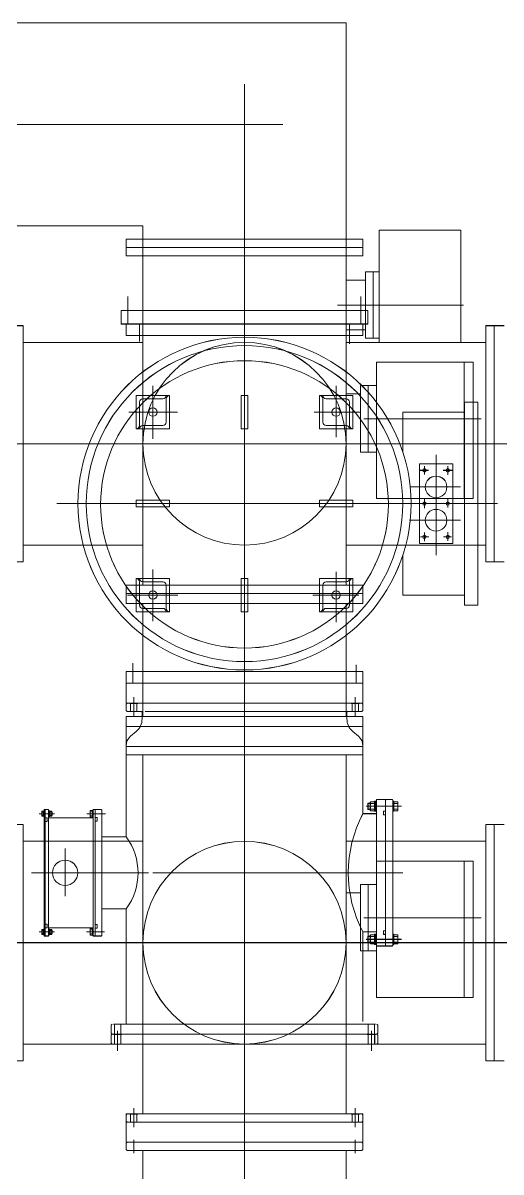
# Model space of a CAD drawing. Header units: millimetres. Extents: x 89978 to 501025, y -351975 to 835730.
# Drawn here: x 317987 to 319422, y -295621 to -292166 of the extents above; entities that cross this region are included whole.
import ezdxf

# ---------------------------------------------------------------- set-up
doc = ezdxf.new("R2010")
doc.units = ezdxf.units.MM
doc.header["$LTSCALE"] = 150
doc.linetypes.add('X-1F-PLAN$0$CENTER', pattern=[2, 1.25, -0.25, 0.25, -0.25])
doc.layers.add('------00 Switch Gear_GIS', color=3, linetype='Continuous')
doc.layers.add('X-1F-PLAN$0$Cen', color=1, linetype='X-1F-PLAN$0$CENTER', plot=False)

# ---------------------------------------------------------------- blocks, each defined once
blk = doc.blocks.new('X-1F-PLAN$0$GIS(2)')
at = {"layer": '------00 Switch Gear_GIS', "linetype": 'Continuous', "lineweight": 13}
for p, q in [((5173.3, 5958.6), (7183.3, 5958.6)), ((7183.3, 5094.6), (7183.3, 5958.6)), ((6878.3, 484.1), (6878.3, 5774.9)), ((5387.1, 5653.6), (6993.2, 5653.6)), ((5783.3, 5348.6), (6573.3, 5348.6)), ((6573.3, 5348.6), (6573.3, 5094.6)), ((7282.3, 5335.6), (7527.3, 5335.6)), ((7282.3, 4998.2), (7282.3, 5335.6)), ((7527.3, 4998.2), (7527.3, 5335.6)), ((6523.3, 5308.6), (6523.3, 5258.6)), ((6523.3, 5308.6), (7233.3, 5308.6)), ((7233.3, 5308.6), (7233.3, 5258.6)), ((6523.3, 5283.6), (7233.3, 5283.6)), ((6523.3, 5258.6), (7233.3, 5258.6)), ((6573.5, 4268.6), (6573.5, 5258.6)), ((7183.1, 4268.6), (7183.1, 5258.6)), ((7183.1, 5185.6), (7241.3, 5185.6)), ((7241.3, 5010.6), (7241.3, 5210.6)), ((7241.3, 5210.6), (7282.3, 5210.6)), ((7264.3, 5010.6), (7264.3, 5210.6)), ((6527.9, 5053.6), (6527.9, 5136.7)), ((7227.9, 5053.6), (7227.9, 5136.7)), ((6508.3, 5053.6), (6508.3, 5094.6)), ((6508.3, 5094.6), (7248.3, 5094.6)), ((7157.6, 5110.6), (7535.4, 5110.6)), ((7248.3, 5053.6), (7248.3, 5094.6)), ((6098.3, 5048.6), (6213.3, 5048.6)), ((6213.3, 4338.6), (6213.3, 5048.6)), ((6508.3, 5053.6), (7248.3, 5053.6)), ((6523.3, 5053.6), (6523.3, 5018.6)), ((6563.3, 5053.6), (6563.3, 5000.6)), ((7193.3, 5053.6), (7193.3, 4994)), ((7233.3, 5053.6), (7233.3, 5018.6)), ((7603.3, 4338.6), (7603.3, 5048.6)), ((7658.3, 5048.6), (7603.3, 5048.6)), ((7628.3, 4338.6), (7628.3, 5048.6)), ((6523.3, 5018.6), (7233.3, 5018.6)), ((7183.1, 5035.6), (7241.3, 5035.6)), ((7183.1, 5018.6), (7183.1, 4909.9)), ((7241.3, 5010.6), (7282.3, 5010.6)), ((6213.3, 4998.4), (6573.5, 4998.4)), ((7603.3, 4998.4), (7183.1, 4998.4)), ((7282.3, 4998.2), (7527.3, 4998.2)), ((7564.6, 4938.6), (7274.3, 4938.6)), ((7274.3, 4528.6), (7274.3, 4938.6)), ((7537.3, 4528.6), (7537.3, 4938.6)), ((7564.6, 4528.6), (7564.6, 4938.6)), ((6553.3, 4738.6), (6553.3, 4838.6)), ((6653.3, 4838.6), (6553.3, 4838.6)), ((6603.3, 4867.9), (6603.3, 4708)), ((6653.3, 4738.6), (6653.3, 4838.6)), ((6868.3, 4838.6), (6868.3, 4738.6)), ((6888.3, 4838.6), (6868.3, 4838.6)), ((6888.3, 4838.6), (6888.3, 4738.6)), ((7103.3, 4738.6), (7103.3, 4838.6)), ((7103.3, 4838.6), (7203.3, 4838.6)), ((7153.3, 4867.9), (7153.3, 4713.3)), ((7183.1, 4843.6), (7226.3, 4843.6)), ((7203.3, 4738.6), (7203.3, 4838.6)), ((7226.3, 4868.6), (7274.3, 4868.6)), ((7226.3, 4868.6), (7226.3, 4668.6)), ((7249.3, 4668.6), (7249.3, 4868.6)), ((6563.3, 4748.6), (6563.3, 4818.6)), ((6633.3, 4828.6), (6573.3, 4828.6)), ((6643.3, 4758.6), (6643.3, 4828.6)), ((7113.3, 4758.6), (7113.3, 4828.6)), ((7123.3, 4828.6), (7183.3, 4828.6)), ((7193.3, 4748.6), (7193.3, 4818.6)), ((7538.3, 4818.6), (7538.3, 4208.6)), ((7538.3, 4818.6), (7578.3, 4818.6)), ((7578.3, 4818.6), (7578.3, 4208.6)), ((6676.9, 4788.6), (6531, 4788.6)), ((7225.9, 4788.6), (7087.5, 4788.6)), ((7588.8, 4768.6), (7236.3, 4768.6)), ((7353.3, 4788.6), (7538.3, 4788.6)), ((7353.3, 4788.6), (7353.3, 4669.7)), ((6653.3, 4738.6), (6553.3, 4738.6)), ((6633.3, 4748.6), (6573.3, 4748.6)), ((6888.3, 4738.6), (6868.3, 4738.6)), ((7103.3, 4738.6), (7203.3, 4738.6)), ((7123.3, 4748.6), (7183.3, 4748.6)), ((15128.3, 4693.6), (0, 4693.6)), ((7183.1, 4693.6), (7226.3, 4693.6)), ((7226.3, 4668.6), (7274.3, 4668.6)), ((7403.3, 4633.6), (7403.3, 4393.6)), ((7403.3, 4633.6), (7503.3, 4633.6)), ((7453.3, 4660.5), (7453.3, 4358.2)), ((7503.3, 4633.6), (7503.3, 4393.6)), ((7404.6, 4613.6), (7430.8, 4613.6)), ((7418.3, 4626.1), (7418.3, 4601)), ((7474.6, 4613.6), (7501.4, 4613.6)), ((7488.3, 4626.1), (7488.3, 4599.9)), ((7376.1, 4563.6), (7526.4, 4563.6)), ((7564.6, 4528.6), (7274.3, 4528.6)), ((7418.3, 4528.8), (7418.3, 4500)), ((7488.3, 4527.5), (7488.3, 4501.4)), ((7638.3, 4513.6), (6315.2, 4513.6)), ((6653.3, 4523.6), (6553.3, 4523.6)), ((6553.3, 4503.6), (6553.3, 4523.6)), ((6653.3, 4503.6), (6553.3, 4503.6)), ((6653.3, 4503.6), (6653.3, 4523.6)), ((7203.3, 4523.6), (7103.3, 4523.6)), ((7103.3, 4503.6), (7103.3, 4523.6)), ((7203.3, 4503.6), (7103.3, 4503.6)), ((7203.3, 4503.6), (7203.3, 4523.6)), ((7403.9, 4513.6), (7433, 4513.6)), ((7475.9, 4513.6), (7500.8, 4513.6)), ((7373.6, 4463.6), (7526.4, 4463.6)), ((7418.3, 4426.9), (7418.3, 4400.4)), ((7488.3, 4427.5), (7488.3, 4401.4)), ((6213.3, 4388.8), (6573.5, 4388.8)), ((7603.3, 4388.8), (7183.1, 4388.8)), ((7403.3, 4393.6), (7503.3, 4393.6)), ((7406.4, 4413.6), (7431.6, 4413.6)), ((7475.5, 4413.6), (7500.2, 4413.6)), ((7353.3, 4357.4), (7353.3, 4238.6)), ((6098.3, 4338.6), (6213.3, 4338.6)), ((7658.3, 4338.6), (7603.3, 4338.6)), ((6553.3, 4288.6), (6553.3, 4188.6)), ((6653.3, 4288.6), (6553.3, 4288.6)), ((6603.3, 4159.8), (6603.3, 4315.4)), ((6653.3, 4288.6), (6653.3, 4188.6)), ((6868.3, 4288.6), (6868.3, 4188.6)), ((6888.3, 4288.6), (6868.3, 4288.6)), ((6888.3, 4288.6), (6888.3, 4188.6)), ((7103.3, 4288.6), (7103.3, 4188.6)), ((7103.3, 4288.6), (7203.3, 4288.6)), ((7153.3, 4308.8), (7153.3, 4156.8)), ((7203.3, 4288.6), (7203.3, 4188.6)), ((6523.3, 4268.6), (7233.3, 4268.6)), ((6523.3, 4213.6), (6523.3, 4268.6)), ((6563.3, 4278.6), (6563.3, 4208.6)), ((6633.3, 4278.6), (6573.3, 4278.6)), ((6643.3, 4268.6), (6643.3, 4198.6)), ((7113.3, 4268.6), (7113.3, 4198.6)), ((7123.3, 4278.6), (7183.3, 4278.6)), ((7193.3, 4278.6), (7193.3, 4208.6)), ((7233.3, 4213.6), (7233.3, 4268.6)), ((6523.3, 4243.6), (7233.3, 4243.6)), ((6678.3, 4238.6), (6527.4, 4238.6)), ((7221.8, 4238.6), (7083.3, 4238.6)), ((7353.3, 4238.6), (7538.3, 4238.6)), ((6523.3, 4213.6), (7233.3, 4213.6)), ((6653.3, 4188.6), (6553.3, 4188.6)), ((6573.3, 3873.6), (6573.3, 4213.6)), ((6633.3, 4198.6), (6573.3, 4198.6)), ((6888.3, 4188.6), (6868.3, 4188.6)), ((7103.3, 4188.6), (7203.3, 4188.6)), ((7123.3, 4198.6), (7183.3, 4198.6)), ((7183.3, 3873.6), (7183.3, 4213.6)), ((7538.3, 4208.6), (7578.3, 4208.6)), ((6573.5, 4007.6), (6573.5, 4117.2)), ((7183.1, 4007.6), (7183.1, 4117.2)), ((6523.3, 4008.6), (6523.3, 3913.6)), ((6523.3, 4008.6), (7233.3, 4008.6)), ((6543.2, 4033.7), (6543.2, 3973.6)), ((7213.3, 4029.3), (7213.3, 3973.6)), ((7233.3, 3913.6), (7233.3, 4008.6)), ((6523.3, 3973.6), (7233.3, 3973.6)), ((6523.3, 3910.6), (6526.3, 3913.6)), ((6523.3, 3913.6), (7233.3, 3913.6)), ((6523.3, 3891.6), (6523.3, 3910.6)), ((6533.3, 3912.6), (6533.3, 3913.6)), ((6533.3, 3912.6), (6558.3, 3912.6)), ((6536.3, 3912.6), (6536.3, 3888.6)), ((6545.8, 3873.6), (6545.8, 3931.2)), ((6555.3, 3912.6), (6555.3, 3888.6)), ((6558.3, 3912.6), (6558.3, 3913.6)), ((7198.3, 3912.6), (7198.3, 3913.6)), ((7223.3, 3912.6), (7198.3, 3912.6)), ((7201.3, 3912.6), (7201.3, 3888.6)), ((7210.8, 3873.6), (7210.8, 3931.2)), ((7220.3, 3912.6), (7220.3, 3888.6)), ((7223.3, 3912.6), (7223.3, 3913.6)), ((7233.3, 3910.6), (7230.3, 3913.6)), ((7233.3, 3891.6), (7233.3, 3910.6)), ((6526.3, 3888.6), (6523.3, 3891.6)), ((6523.3, 3873.6), (6523.3, 3758.6)), ((6523.3, 3873.6), (7233.3, 3873.6)), ((6526.3, 3888.6), (6573.5, 3888.6)), ((6570.8, 3884.3), (6570.8, 3866.6)), ((6579.9, 3888.6), (7230.3, 3888.6)), ((7185.8, 3884.3), (7185.8, 3866.6)), ((7230.3, 3888.6), (7233.3, 3891.6)), ((7233.3, 3873.6), (7233.3, 3758.6)), ((6523.3, 3843.6), (7233.3, 3843.6)), ((6553.2, 3828.4), (6536.5, 3814.3)), ((7203.5, 3828.4), (7220.1, 3814.3)), ((6522.7, 3786.3), (6522.7, 3772.6)), ((6522.7, 3511.7), (6522.7, 3772.6)), ((6523.3, 3783.6), (7233.3, 3783.6)), ((7233.9, 3786.3), (7233.9, 3772.6)), ((7233.9, 3581.8), (7233.9, 3772.6)), ((6523.3, 3758.6), (7233.3, 3758.6)), ((6573.5, 2678.6), (6573.5, 3758.6)), ((7183.1, 2678.6), (7183.1, 3758.6)), ((6277.2, 3213.6), (6277.2, 3593.6)), ((6277.2, 3593.6), (6289.7, 3593.6)), ((6279.7, 3213.6), (6279.7, 3593.6)), ((6289.7, 3213.6), (6289.7, 3593.6)), ((6423.7, 3593.6), (6423.7, 3213.6)), ((6429.7, 3593.6), (6423.7, 3593.6)), ((6431.3, 3593.6), (6429.7, 3592)), ((6429.7, 3593.6), (6429.7, 3213.6)), ((6448.1, 3593.6), (6431.3, 3593.6)), ((6448.1, 3593.6), (6449.7, 3592)), ((7243.8, 3603.6), (7349.4, 3603.6)), ((7248.4, 3612.1), (7249.4, 3613.1)), ((7248.4, 3612.1), (7248.4, 3595.1)), ((7255.8, 3612.1), (7248.4, 3612.1)), ((7255.8, 3595.1), (7248.4, 3595.1)), ((7248.4, 3595.1), (7249.4, 3594.1)), ((7255.8, 3613.1), (7249.4, 3613.1)), ((7249.4, 3613.1), (7249.4, 3594.1)), ((7255.8, 3594.1), (7249.4, 3594.1)), ((7255.8, 3614.5), (7255.8, 3591.8)), ((7257.1, 3612.4), (7267.6, 3612.4)), ((7257.1, 3594.7), (7267.6, 3594.7)), ((7257.2, 3617.4), (7267.5, 3617.4)), ((7268.8, 3614.5), (7268.8, 3591.8)), ((7268.9, 3618.6), (7268.9, 3588.6)), ((7268.9, 3618.6), (7274.9, 3618.6)), ((7271.9, 3604.4), (7268.9, 3607.4)), ((7271.9, 3600.9), (7268.9, 3603.9)), ((7271.9, 3618.6), (7271.9, 3588.6)), ((7274.9, 3183.6), (7274.9, 3623.6)), ((7301.9, 3623.6), (7274.9, 3623.6)), ((7301.9, 3183.6), (7301.9, 3623.6)), ((7301.9, 3622), (7303.5, 3623.6)), ((7303.5, 3623.6), (7322.3, 3623.6)), ((7322.3, 3623.6), (7323.9, 3622)), ((7323.9, 3185.2), (7323.9, 3622)), ((7323.9, 3618.6), (7326.9, 3618.6)), ((7326.9, 3618.6), (7326.9, 3588.6)), ((7326.9, 3617.4), (7337.6, 3617.4)), ((7326.9, 3612.4), (7337.7, 3612.4)), ((7326.9, 3594.7), (7337.7, 3594.7)), ((7338.9, 3614.5), (7338.9, 3591.8)), ((6262.1, 3581.1), (6308, 3581.1)), ((6269.7, 3586.6), (6269.7, 3575.5)), ((6270.4, 3585.6), (6275.2, 3585.6)), ((6270.4, 3576.6), (6275.2, 3576.6)), ((6270.5, 3588.6), (6275.2, 3588.6)), ((6270.5, 3573.6), (6275.2, 3573.6)), ((6275.2, 3589.6), (6275.2, 3572.6)), ((6275.2, 3589.6), (6277.2, 3589.6)), ((6275.2, 3572.6), (6277.2, 3572.6)), ((6279.7, 3568.6), (6286.3, 3568.6)), ((6286.3, 3568.6), (6286.3, 3557.6)), ((6293.6, 3589.6), (6289.7, 3589.6)), ((6293.6, 3572.6), (6289.7, 3572.6)), ((6289.7, 3568.8), (6423.7, 3568.8)), ((6291.6, 3589.6), (6291.6, 3572.6)), ((6293.6, 3581.2), (6291.6, 3583.2)), ((6293.6, 3580.1), (6291.6, 3582.1)), ((6293.6, 3589.6), (6293.6, 3572.6)), ((6294.2, 3576.6), (6299.4, 3576.6)), ((6294.3, 3588.6), (6299.3, 3588.6)), ((6294.3, 3585.6), (6299.4, 3585.6)), ((6294.3, 3573.6), (6299.3, 3573.6)), ((6300.1, 3586.6), (6300.1, 3575.5)), ((6300.1, 3586.1), (6301.1, 3586.1)), ((6300.1, 3585.1), (6301.1, 3585.1)), ((6300.1, 3576.1), (6301.1, 3576.1)), ((6300.4, 3577.1), (6301.1, 3577.1)), ((6301.1, 3586.1), (6301.1, 3576.1)), ((6461.4, 3581.1), (6405.5, 3581.1)), ((6415, 3573.1), (6415, 3588.4)), ((6422, 3590.9), (6415.7, 3590.9)), ((6422, 3571.3), (6415.7, 3571.3)), ((6422, 3586.9), (6416.1, 3586.9)), ((6422, 3575.3), (6416.1, 3575.3)), ((6422, 3570.6), (6422, 3591.6)), ((6423.7, 3591.6), (6422, 3591.6)), ((6423.7, 3570.6), (6422, 3570.6)), ((6436.3, 3570.1), (6429.7, 3570.1)), ((6436.3, 3559.1), (6429.7, 3559.1)), ((6436.3, 3570.1), (6436.3, 3559.1)), ((6449.7, 3592), (6449.7, 3215.2)), ((7274.9, 3581.4), (7233.9, 3581.4)), ((7257.2, 3589.7), (7267.5, 3589.7)), ((7268.9, 3588.6), (7274.9, 3588.6)), ((7301.9, 3588.6), (7295.3, 3588.6)), ((7295.3, 3588.6), (7295.3, 3577.6)), ((7301.9, 3577.6), (7295.3, 3577.6)), ((7323.9, 3588.6), (7326.9, 3588.6)), ((7326.9, 3589.7), (7337.6, 3589.7)), ((6098.3, 3548.6), (6213.3, 3548.6)), ((6213.3, 2838.6), (6213.3, 3548.6)), ((6279.7, 3557.6), (6286.3, 3557.6)), ((7603.3, 2838.6), (7603.3, 3548.6)), ((7658.3, 3548.6), (7603.3, 3548.6)), ((7628.3, 2838.6), (7628.3, 3548.6)), ((6213.3, 3498.4), (6573.5, 3498.4)), ((6522.7, 3511.7), (6449.7, 3511.7)), ((7603.3, 3498.4), (7183.1, 3498.4)), ((6339.7, 3477.1), (6339.7, 3333.4)), ((7564.6, 3438.6), (7274.3, 3438.6)), ((7274.3, 3028.6), (7274.3, 3438.6)), ((7537.3, 3028.6), (7537.3, 3438.6)), ((7564.6, 3028.6), (7564.6, 3438.6)), ((6590.4, 3403.6), (6239, 3403.6)), ((7354.1, 3403.6), (6603.3, 3403.6)), ((7226.3, 3368.6), (7274.3, 3368.6)), ((7226.3, 3368.6), (7226.3, 3168.6)), ((7249.3, 3168.6), (7249.3, 3368.6)), ((7183.1, 3343.6), (7226.3, 3343.6)), ((6522.7, 3295.4), (6449.7, 3295.4)), ((6522.7, 2948.6), (6522.7, 3295.4)), ((6279.7, 3249.6), (6286.3, 3249.6)), ((6286.3, 3238.6), (6286.3, 3249.6)), ((6436.3, 3248.1), (6429.7, 3248.1)), ((6436.3, 3237.1), (6436.3, 3248.1)), ((7588.8, 3268.6), (7236.3, 3268.6)), ((6262.1, 3226.1), (6308, 3226.1)), ((6269.7, 3220.5), (6269.7, 3231.6)), ((6270.4, 3230.6), (6275.2, 3230.6)), ((6270.4, 3221.6), (6275.2, 3221.6)), ((6270.5, 3233.6), (6275.2, 3233.6)), ((6270.5, 3218.6), (6275.2, 3218.6)), ((6275.2, 3217.6), (6275.2, 3234.6)), ((6275.2, 3234.6), (6277.2, 3234.6)), ((6275.2, 3217.6), (6277.2, 3217.6)), ((6277.2, 3213.6), (6289.7, 3213.6)), ((6279.7, 3238.6), (6286.3, 3238.6)), ((6289.7, 3238.3), (6423.7, 3238.3)), ((6293.6, 3234.6), (6289.7, 3234.6)), ((6293.6, 3217.6), (6289.7, 3217.6)), ((6291.6, 3217.6), (6291.6, 3234.6)), ((6293.6, 3227), (6291.6, 3225)), ((6293.6, 3225.9), (6291.6, 3223.9)), ((6293.6, 3217.6), (6293.6, 3234.6)), ((6294.2, 3230.6), (6299.4, 3230.6)), ((6294.3, 3233.6), (6299.3, 3233.6)), ((6294.3, 3221.6), (6299.4, 3221.6)), ((6294.3, 3218.6), (6299.3, 3218.6)), ((6300.1, 3220.5), (6300.1, 3231.6)), ((6300.1, 3231.1), (6301.1, 3231.1)), ((6300.1, 3222.1), (6301.1, 3222.1)), ((6300.1, 3221.1), (6301.1, 3221.1)), ((6300.4, 3230.1), (6301.1, 3230.1)), ((6301.1, 3221.1), (6301.1, 3231.1)), ((6457.9, 3226.1), (6404.3, 3226.1)), ((6414.7, 3218.1), (6414.7, 3233.4)), ((6421.7, 3235.9), (6415.5, 3235.9)), ((6421.7, 3216.3), (6415.5, 3216.3)), ((6421.7, 3220.3), (6415.8, 3220.3)), ((6421.7, 3231.9), (6415.9, 3231.9)), ((6421.7, 3215.6), (6421.7, 3236.6)), ((6423.7, 3236.6), (6421.7, 3236.6)), ((6423.7, 3215.6), (6421.7, 3215.6)), ((6429.7, 3213.6), (6423.7, 3213.6)), ((6436.3, 3237.1), (6429.7, 3237.1)), ((6431.3, 3213.6), (6429.7, 3215.2)), ((6448.1, 3213.6), (6431.3, 3213.6)), ((6448.1, 3213.6), (6449.7, 3215.2)), ((7274.9, 3225.8), (7233.9, 3225.8)), ((7233.9, 2956.6), (7233.9, 3225.4)), ((7248.4, 3212.1), (7249.4, 3213.1)), ((7255.8, 3213.1), (7249.4, 3213.1)), ((7249.4, 3194.1), (7249.4, 3213.1)), ((7255.8, 3192.6), (7255.8, 3215.3)), ((7257.2, 3217.4), (7267.5, 3217.4)), ((7268.8, 3192.6), (7268.8, 3215.3)), ((7268.9, 3188.6), (7268.9, 3218.6)), ((7268.9, 3218.6), (7274.9, 3218.6)), ((7271.9, 3188.6), (7271.9, 3218.6)), ((7301.9, 3229.6), (7295.3, 3229.6)), ((7295.3, 3218.6), (7295.3, 3229.6)), ((7301.9, 3218.6), (7295.3, 3218.6)), ((7323.9, 3218.6), (7326.9, 3218.6)), ((7326.9, 3188.6), (7326.9, 3218.6)), ((7326.9, 3217.4), (7337.6, 3217.4)), ((7338.9, 3192.6), (7338.9, 3215.3)), ((2297.3, 3193.6), (12672.5, 3193.6)), ((7183.1, 3193.6), (7226.3, 3193.6)), ((7243.8, 3203.6), (7349.4, 3203.6)), ((7248.4, 3195.1), (7248.4, 3212.1)), ((7255.8, 3212.1), (7248.4, 3212.1)), ((7255.8, 3195.1), (7248.4, 3195.1)), ((7248.4, 3195.1), (7249.4, 3194.1)), ((7255.8, 3194.1), (7249.4, 3194.1)), ((7257.1, 3212.4), (7267.6, 3212.4)), ((7257.1, 3194.7), (7267.6, 3194.7)), ((7257.2, 3189.7), (7267.5, 3189.7)), ((7271.9, 3206.3), (7268.9, 3203.3)), ((7271.9, 3202.8), (7268.9, 3199.8)), ((7268.9, 3188.6), (7274.9, 3188.6)), ((7301.9, 3183.6), (7274.9, 3183.6)), ((7301.9, 3185.2), (7303.5, 3183.6)), ((7303.5, 3183.6), (7322.3, 3183.6)), ((7322.3, 3183.6), (7323.9, 3185.2)), ((7323.9, 3188.6), (7326.9, 3188.6)), ((7326.9, 3212.4), (7337.7, 3212.4)), ((7326.9, 3194.7), (7337.7, 3194.7)), ((7326.9, 3189.7), (7337.6, 3189.7)), ((7226.3, 3168.6), (7274.3, 3168.6)), ((7564.6, 3028.6), (7274.3, 3028.6)), ((6484.7, 2948.6), (7272, 2948.6)), ((6478.3, 2915.6), (6481.3, 2918.6)), ((6478.3, 2891.6), (6478.3, 2915.6)), ((6481.3, 2918.6), (7275.3, 2918.6)), ((6484.8, 2917.6), (6484.8, 2918.6)), ((6484.8, 2917.6), (6509.8, 2917.6)), ((6487.6, 2888.6), (6487.6, 2917.6)), ((6497.3, 2868.4), (6497.3, 2928.8)), ((6507.1, 2888.6), (6507.1, 2917.6)), ((6509.8, 2917.6), (6509.8, 2918.6)), ((7246.8, 2917.6), (7246.8, 2918.6)), ((7271.8, 2917.6), (7246.8, 2917.6)), ((7249.6, 2888.6), (7249.6, 2917.6)), ((7259.3, 2868.4), (7259.3, 2928.8)), ((7269.1, 2888.6), (7269.1, 2917.6)), ((7271.8, 2917.6), (7271.8, 2918.6)), ((7278.3, 2915.6), (7275.3, 2918.6)), ((7278.3, 2891.6), (7278.3, 2915.6)), ((6213.3, 2888.8), (6573.5, 2888.8)), ((6478.3, 2891.6), (6481.3, 2888.6)), ((6481.3, 2888.6), (7275.3, 2888.6)), ((6573.5, 2678.6), (6573.5, 2888.6)), ((7603.3, 2888.8), (7183.1, 2888.8)), ((7278.3, 2891.6), (7275.3, 2888.6)), ((6098.3, 2838.6), (6213.3, 2838.6)), ((7658.3, 2838.6), (7603.3, 2838.6)), ((6545.8, 2638.6), (6545.8, 2696.2)), ((7210.8, 2638.6), (7210.8, 2696.2)), ((6523.3, 2678.6), (7233.3, 2678.6)), ((6523.3, 2678.6), (6523.3, 2593.6)), ((6523.3, 2675.6), (6526.3, 2678.6)), ((6533.3, 2677.6), (6533.3, 2678.6)), ((6533.3, 2677.6), (6558.3, 2677.6)), ((6536.3, 2677.6), (6536.3, 2653.6)), ((6555.3, 2677.6), (6555.3, 2653.6)), ((6558.3, 2677.6), (6558.3, 2678.6)), ((7198.3, 2677.6), (7198.3, 2678.6)), ((7223.3, 2677.6), (7198.3, 2677.6)), ((7201.3, 2677.6), (7201.3, 2653.6)), ((7220.3, 2677.6), (7220.3, 2653.6)), ((7223.3, 2677.6), (7223.3, 2678.6)), ((7233.3, 2675.6), (7230.3, 2678.6)), ((7233.3, 2678.6), (7233.3, 2593.6)), ((6526.3, 2653.6), (6523.3, 2656.6)), ((6523.3, 2653.6), (7233.3, 2653.6)), ((7230.3, 2653.6), (7233.3, 2656.6)), ((6523.3, 2590.6), (6526.3, 2593.6)), ((6523.3, 2593.6), (7233.3, 2593.6)), ((6545.8, 2600.8), (6545.8, 2560.9)), ((7210.8, 2600.8), (7210.8, 2560.9)), ((7233.3, 2590.6), (7230.3, 2593.6)), ((6523.3, 2571.6), (6523.3, 2590.6)), ((6523.3, 2571.6), (6526.3, 2568.6)), ((6526.3, 2568.6), (7230.3, 2568.6)), ((6573.5, 2568.6), (6573.5, 2358.3)), ((7183.1, 2568.6), (7183.1, 2358.3)), ((7233.3, 2571.6), (7230.3, 2568.6)), ((7233.3, 2571.6), (7233.3, 2590.6))]:
    blk.add_line(p, q, dxfattribs=at)
for centre, radius in [((6878.3, 4513.6), 500), ((6878.3, 4513.6), 475), ((6878.3, 4693.6), 304.8), ((6878.3, 4511.3), 432), ((6603.3, 4788.6), 12.5), ((7153.3, 4788.6), 12.5), ((7418.3, 4613.6), 5), ((7453.3, 4563.6), 32.5), ((7488.3, 4613.6), 5), ((7418.3, 4513.6), 5), ((7453.3, 4463.6), 32.5), ((7488.3, 4513.6), 5), ((7418.3, 4413.6), 5), ((7488.3, 4413.6), 5), ((6603.3, 4238.6), 12.5), ((7153.3, 4238.6), 12.5), ((6878.3, 3193.6), 304.8), ((6339.7, 3403.6), 38)]:
    blk.add_circle(centre, radius, dxfattribs=at)
for centre, radius, start, end in [((6633.3, 4838.6), 10, 270, 0), ((7103.3, 4828.6), 10, 0, 90), ((6573.3, 4818.6), 10, 90, 180), ((6553.3, 4748.6), 10, 270, 0), ((6633.3, 4758.6), 10, 270, 0), ((7183.3, 4738.6), 10, 0, 90), ((6573.3, 4288.6), 10, 180, 270), ((7203.3, 4278.6), 10, 90, 180), ((7123.3, 4268.6), 10, 90, 180), ((6653.3, 4198.6), 10, 180, 270), ((7123.3, 4188.6), 10, 90, 180), ((7183.3, 4208.6), 10, 270, 0), ((7235.8, 3866.6), 50, 180, 229.6979), ((6561.7, 3784.6), 39, 130.2814, 180), ((7258.8, 3614.9), 3, 123.3494, 236.2359), ((7285.8, 3603.6), 30, 162.8425, 197.1555), ((7265.9, 3592.2), 3, 303.3842, 56.2703), ((7335.9, 3592.2), 3, 303.3842, 56.2703), ((6271.7, 3587), 2, 127.2502, 229.3954), ((6284.7, 3581), 15, 162.3741, 197.2895), ((6271.7, 3575.2), 2, 131.1371, 232.7498), ((6308.5, 3581), 15, 162.3741, 197.2895), ((6295.6, 3587), 2, 127.2502, 224.7488), ((6295.6, 3575.2), 2, 135.2512, 232.7498), ((6417.4, 3573.1), 2.5, 121.0853, 228.039), ((6376.9, 3403.6), 181.7, 323.4765, 36.5235), ((6298.1, 3232), 2, 315.2512, 52.7498), ((6298.1, 3220.2), 2, 307.2502, 44.7488), ((6285.1, 3226.1), 15, 342.3741, 17.2895), ((6417.1, 3218.1), 2.5, 121.0853, 228.039), ((7258.8, 3214.9), 3, 123.4189, 236.2703), ((7265.9, 3192.2), 3, 303.3842, 56.2703), ((7238.9, 3203.6), 30, 342.8425, 17.1575), ((7335.9, 3192.2), 3, 303.3842, 56.2703), ((7309, 3203.6), 30, 342.8425, 17.1575)]:
    blk.add_arc(centre, radius, start, end, dxfattribs=at)
at = {"layer": '------00 Switch Gear_GIS', "linetype": 'Continuous', "lineweight": 13, "extrusion": (0, 0, -1)}
for centre, radius, start, end in [((-6653.3, 4828.6), 10, 0, 90), ((-7123.3, 4838.6), 10, 270, 0), ((-7183.3, 4818.6), 10, 90, 180), ((-6573.3, 4738.6), 10, 0, 90), ((-7123.3, 4758.6), 10, 270, 0), ((-7203.3, 4748.6), 10, 270, 0), ((-6553.3, 4278.6), 10, 90, 180), ((-7183.3, 4288.6), 10, 180, 270), ((-6633.3, 4268.6), 10, 90, 180), ((-6573.3, 4208.6), 10, 270, 0), ((-6633.3, 4188.6), 10, 90, 180), ((-7103.3, 4198.6), 10, 180, 270), ((-6520.8, 3866.6), 50, 180, 229.6979), ((-7194.9, 3784.6), 39, 130.2814, 180), ((-7258.8, 3592.2), 3, 303.4189, 56.2703), ((-7265.9, 3614.9), 3, 123.3842, 236.2703), ((-7238.9, 3603.6), 30, 162.8425, 197.1575), ((-7335.9, 3614.9), 3, 123.3842, 236.2703), ((-7309, 3603.6), 30, 162.8425, 197.1575), ((-6298.1, 3587), 2, 127.2502, 224.7488), ((-6298.1, 3575.2), 2, 135.2512, 232.7498), ((-6285.1, 3581), 15, 162.3741, 197.2895), ((-6430, 3581.1), 15, 337.2528, 22.7472), ((-6417.4, 3589), 2.5, 301.0853, 48.039), ((-7572.3, 3403.6), 382.4, 332.2931, 27.7069), ((-6284.7, 3226.1), 15, 342.3741, 17.2895), ((-6271.7, 3232), 2, 315.2108, 52.7498), ((-6271.7, 3220.2), 2, 307.2502, 49.3954), ((-6308.5, 3226.1), 15, 342.3741, 17.2895), ((-6295.6, 3232), 2, 315.2512, 52.7498), ((-6295.6, 3220.2), 2, 307.2502, 44.7488), ((-6429.7, 3226.1), 15, 337.2528, 22.7472), ((-6417.1, 3234), 2.5, 301.0853, 48.039), ((-7265.9, 3214.9), 3, 123.3842, 236.2703), ((-7335.9, 3214.9), 3, 123.3842, 236.2703), ((-7285.8, 3203.6), 30, 342.8425, 17.1555), ((-7258.8, 3192.2), 3, 303.3494, 56.2359)]:
    blk.add_arc(centre, radius, start, end, dxfattribs=at)
at = {"layer": '------00 Switch Gear_GIS', "linetype": 'Continuous', "lineweight": 13}
blk.add_solid([(6573.5, 3881.6), (6566.5, 3888.6), (6573.5, 3888.6)], dxfattribs=at)
at = {"layer": '------00 Switch Gear_GIS', "linetype": 'Continuous', "lineweight": 13, "extrusion": (0, 0, -1)}
blk.add_solid([(-7183.1, 3881.6), (-7190.1, 3888.6), (-7183.1, 3888.6)], dxfattribs=at)
at = {"layer": 'X-1F-PLAN$0$Cen', "color": 7, "linetype": 'Continuous', "lineweight": 13}
for p, q in [((6481.3, 2948.6), (6478.3, 2945.6)), ((6478.3, 2921.6), (6478.3, 2945.6)), ((6487.8, 2918.6), (6487.8, 2948.6)), ((6506.8, 2918.6), (6506.8, 2948.6)), ((7249.8, 2918.6), (7249.8, 2948.6)), ((7268.8, 2918.6), (7268.8, 2948.6)), ((7275.3, 2948.6), (7278.3, 2945.6)), ((7278.3, 2921.6), (7278.3, 2945.6)), ((6478.3, 2921.6), (6481.3, 2918.6)), ((7278.3, 2921.6), (7275.3, 2918.6))]:
    blk.add_line(p, q, dxfattribs=at)

msp = doc.modelspace()

# ---------------------------------------------------------------- linework, layer by layer
at = {"layer": '------00 Switch Gear_GIS', "linetype": 'Continuous', "lineweight": 13}
for p, q in [((316947, -292166.1), (318957, -292166.1)), ((318957, -293030.1), (318957, -292166.1)), ((318652, -297640.5), (318652, -292349.7)), ((317160.8, -292471.1), (318766.9, -292471.1)), ((317557, -292776.1), (318347, -292776.1)), ((318347, -292776.1), (318347, -293030.1)), ((319056, -292789), (319301, -292789)), ((319056, -293126.4), (319056, -292789)), ((319301, -293126.4), (319301, -292789)), ((318297, -292816.1), (318297, -292866.1)), ((318297, -292816.1), (319007, -292816.1)), ((319007, -292816.1), (319007, -292866.1)), ((318297, -292841.1), (319007, -292841.1)), ((318297, -292866.1), (319007, -292866.1)), ((318347.2, -293856.1), (318347.2, -292866.1)), ((318956.8, -293856.1), (318956.8, -292866.1)), ((318956.8, -292939.1), (319015, -292939.1)), ((319015, -293114.1), (319015, -292914.1)), ((319015, -292914.1), (319056, -292914.1)), ((319038, -293114.1), (319038, -292914.1)), ((318301.6, -293071.1), (318301.6, -292988)), ((319001.6, -293071.1), (319001.6, -292988)), ((318282, -293071.1), (318282, -293030.1)), ((318282, -293030.1), (319022, -293030.1)), ((318931.3, -293014), (319309.1, -293014)), ((319022, -293071.1), (319022, -293030.1)), ((317872, -293076.1), (317987, -293076.1)), ((317987, -293786.1), (317987, -293076.1)), ((318282, -293071.1), (319022, -293071.1)), ((318297, -293071.1), (318297, -293106.1)), ((318337, -293071.1), (318337, -293124)), ((318967, -293071.1), (318967, -293130.7)), ((319007, -293071.1), (319007, -293106.1)), ((319377, -293786.1), (319377, -293076.1)), ((319432, -293076.1), (319377, -293076.1)), ((319402, -293786.1), (319402, -293076.1)), ((318297, -293106.1), (319007, -293106.1)), ((318956.8, -293089.1), (319015, -293089.1)), ((318956.8, -293106.1), (318956.8, -293214.7)), ((319015, -293114.1), (319056, -293114.1)), ((317987, -293126.3), (318347.2, -293126.3)), ((319377, -293126.3), (318956.8, -293126.3)), ((319056, -293126.4), (319301, -293126.4)), ((319338.3, -293186.1), (319048, -293186.1)), ((319048, -293596.1), (319048, -293186.1)), ((319311, -293596.1), (319311, -293186.1)), ((319338.3, -293596.1), (319338.3, -293186.1)), ((318327, -293386.1), (318327, -293286.1)), ((318427, -293286.1), (318327, -293286.1)), ((318377, -293256.7), (318377, -293416.6)), ((318427, -293386.1), (318427, -293286.1)), ((318642, -293286.1), (318642, -293386.1)), ((318662, -293286.1), (318642, -293286.1)), ((318662, -293286.1), (318662, -293386.1)), ((318877, -293386.1), (318877, -293286.1)), ((318877, -293286.1), (318977, -293286.1)), ((318927, -293256.7), (318927, -293411.3)), ((318956.8, -293281.1), (319000, -293281.1)), ((318977, -293386.1), (318977, -293286.1)), ((319000, -293256.1), (319048, -293256.1)), ((319000, -293256.1), (319000, -293456.1)), ((319023, -293456.1), (319023, -293256.1)), ((318337, -293376.1), (318337, -293306.1)), ((318407, -293296.1), (318347, -293296.1)), ((318417, -293366.1), (318417, -293296.1)), ((318887, -293366.1), (318887, -293296.1)), ((318897, -293296.1), (318957, -293296.1)), ((318967, -293376.1), (318967, -293306.1)), ((319312, -293306.1), (319312, -293916.1)), ((319312, -293306.1), (319352, -293306.1)), ((319352, -293306.1), (319352, -293916.1)), ((318450.6, -293336.1), (318304.7, -293336.1)), ((318999.6, -293336.1), (318861.2, -293336.1)), ((319362.5, -293356.1), (319009.9, -293356.1)), ((319127, -293336.1), (319312, -293336.1)), ((319127, -293336.1), (319127, -293455)), ((318427, -293386.1), (318327, -293386.1)), ((318407, -293376.1), (318347, -293376.1)), ((318662, -293386.1), (318642, -293386.1)), ((318877, -293386.1), (318977, -293386.1)), ((318897, -293376.1), (318957, -293376.1)), ((326902, -293431.1), (311773.7, -293431.1)), ((318956.8, -293431.1), (319000, -293431.1)), ((319000, -293456.1), (319048, -293456.1)), ((319177, -293491.1), (319177, -293731.1)), ((319177, -293491.1), (319277, -293491.1)), ((319227, -293464.1), (319227, -293766.4)), ((319277, -293491.1), (319277, -293731.1)), ((319178.2, -293511.1), (319204.5, -293511.1)), ((319192, -293498.5), (319192, -293523.6)), ((319248.2, -293511.1), (319275.1, -293511.1)), ((319262, -293498.5), (319262, -293524.8)), ((319149.8, -293561.1), (319300.1, -293561.1)), ((319338.3, -293596.1), (319048, -293596.1)), ((319192, -293595.8), (319192, -293624.6)), ((319262, -293597.2), (319262, -293623.2)), ((319412, -293611.1), (318088.9, -293611.1)), ((318427, -293601.1), (318327, -293601.1)), ((318327, -293621.1), (318327, -293601.1)), ((318427, -293621.1), (318327, -293621.1)), ((318427, -293621.1), (318427, -293601.1)), ((318977, -293601.1), (318877, -293601.1)), ((318877, -293621.1), (318877, -293601.1)), ((318977, -293621.1), (318877, -293621.1)), ((318977, -293621.1), (318977, -293601.1)), ((319177.6, -293611.1), (319206.6, -293611.1)), ((319249.6, -293611.1), (319274.5, -293611.1)), ((319147.3, -293661.1), (319300.1, -293661.1)), ((319192, -293697.7), (319192, -293724.2)), ((319262, -293697.2), (319262, -293723.3)), ((317987, -293735.9), (318347.2, -293735.9)), ((319377, -293735.9), (318956.8, -293735.9)), ((319177, -293731.1), (319277, -293731.1)), ((319180.1, -293711.1), (319205.3, -293711.1)), ((319249.2, -293711.1), (319273.8, -293711.1)), ((319127, -293767.2), (319127, -293886.1)), ((317872, -293786.1), (317987, -293786.1)), ((319432, -293786.1), (319377, -293786.1)), ((318327, -293836.1), (318327, -293936.1)), ((318427, -293836.1), (318327, -293836.1)), ((318377, -293964.8), (318377, -293809.2)), ((318427, -293836.1), (318427, -293936.1)), ((318642, -293836.1), (318642, -293936.1)), ((318662, -293836.1), (318642, -293836.1)), ((318662, -293836.1), (318662, -293936.1)), ((318877, -293836.1), (318877, -293936.1)), ((318877, -293836.1), (318977, -293836.1)), ((318927, -293815.9), (318927, -293967.8)), ((318977, -293836.1), (318977, -293936.1)), ((318297, -293856.1), (319007, -293856.1)), ((318297, -293911.1), (318297, -293856.1)), ((318337, -293846.1), (318337, -293916.1)), ((318407, -293846.1), (318347, -293846.1)), ((318417, -293856.1), (318417, -293926.1)), ((318887, -293856.1), (318887, -293926.1)), ((318897, -293846.1), (318957, -293846.1)), ((318967, -293846.1), (318967, -293916.1)), ((319007, -293911.1), (319007, -293856.1)), ((318297, -293881.1), (319007, -293881.1)), ((318451.9, -293886.1), (318301.1, -293886.1)), ((318995.5, -293886.1), (318857, -293886.1)), ((319127, -293886.1), (319312, -293886.1)), ((318297, -293911.1), (319007, -293911.1)), ((318427, -293936.1), (318327, -293936.1)), ((318347, -294251.1), (318347, -293911.1)), ((318407, -293926.1), (318347, -293926.1)), ((318662, -293936.1), (318642, -293936.1)), ((318877, -293936.1), (318977, -293936.1)), ((318897, -293926.1), (318957, -293926.1)), ((318957, -294251.1), (318957, -293911.1)), ((319312, -293916.1), (319352, -293916.1)), ((318347.2, -294117.1), (318347.2, -294007.4)), ((318956.8, -294117.1), (318956.8, -294007.4)), ((318297, -294116.1), (318297, -294211.1)), ((318297, -294116.1), (319007, -294116.1)), ((318316.9, -294091), (318316.9, -294151.1)), ((318987, -294095.4), (318987, -294151.1)), ((319007, -294211.1), (319007, -294116.1)), ((318297, -294151.1), (319007, -294151.1)), ((318297, -294214.1), (318300, -294211.1)), ((318297, -294211.1), (319007, -294211.1)), ((318297, -294233.1), (318297, -294214.1)), ((318307, -294212.1), (318307, -294211.1)), ((318307, -294212.1), (318332, -294212.1)), ((318310, -294212.1), (318310, -294236.1)), ((318319.5, -294251.1), (318319.5, -294193.4)), ((318329, -294212.1), (318329, -294236.1)), ((318332, -294212.1), (318332, -294211.1)), ((318972, -294212.1), (318972, -294211.1)), ((318997, -294212.1), (318972, -294212.1)), ((318975, -294212.1), (318975, -294236.1)), ((318984.5, -294251.1), (318984.5, -294193.4)), ((318994, -294212.1), (318994, -294236.1)), ((318997, -294212.1), (318997, -294211.1)), ((319007, -294214.1), (319004, -294211.1)), ((319007, -294233.1), (319007, -294214.1)), ((318300, -294236.1), (318297, -294233.1)), ((318297, -294251.1), (318297, -294366.1)), ((318297, -294251.1), (319007, -294251.1)), ((318300, -294236.1), (318347.2, -294236.1)), ((318344.5, -294240.4), (318344.5, -294258.1)), ((318353.6, -294236.1), (319004, -294236.1)), ((318959.5, -294240.4), (318959.5, -294258.1)), ((319004, -294236.1), (319007, -294233.1)), ((319007, -294251.1), (319007, -294366.1)), ((318297, -294281.1), (319007, -294281.1)), ((318326.8, -294296.2), (318310.2, -294310.3)), ((318977.2, -294296.2), (318993.8, -294310.3)), ((318296.4, -294338.4), (318296.4, -294352)), ((318296.4, -294612.9), (318296.4, -294352)), ((318297, -294341.1), (319007, -294341.1)), ((319007.6, -294338.4), (319007.6, -294352)), ((319007.6, -294542.9), (319007.6, -294352)), ((318297, -294366.1), (319007, -294366.1)), ((318347.2, -295446.1), (318347.2, -294366.1)), ((318956.8, -295446.1), (318956.8, -294366.1)), ((318050.9, -294911.1), (318050.9, -294531.1)), ((318050.9, -294531.1), (318063.4, -294531.1)), ((318053.4, -294911.1), (318053.4, -294531.1)), ((318063.4, -294911.1), (318063.4, -294531.1)), ((318197.4, -294531.1), (318197.4, -294911.1)), ((318203.4, -294531.1), (318197.4, -294531.1)), ((318205, -294531.1), (318203.4, -294532.7)), ((318203.4, -294531.1), (318203.4, -294911.1)), ((318221.8, -294531.1), (318205, -294531.1)), ((318221.8, -294531.1), (318223.4, -294532.7)), ((319017.5, -294521.1), (319123.1, -294521.1)), ((319022, -294512.6), (319023, -294511.6)), ((319022, -294512.6), (319022, -294529.6)), ((319029.5, -294512.6), (319022, -294512.6)), ((319029.5, -294529.6), (319022, -294529.6)), ((319022, -294529.6), (319023, -294530.6)), ((319029.5, -294511.6), (319023, -294511.6)), ((319023, -294511.6), (319023, -294530.6)), ((319029.5, -294530.6), (319023, -294530.6)), ((319029.5, -294510.1), (319029.5, -294532.8)), ((319030.8, -294507.2), (319041.2, -294507.2)), ((319030.8, -294512.2), (319041.3, -294512.2)), ((319030.8, -294529.9), (319041.3, -294529.9)), ((319042.5, -294510.1), (319042.5, -294532.8)), ((319042.6, -294506.1), (319042.6, -294536.1)), ((319042.6, -294506.1), (319048.6, -294506.1)), ((319045.6, -294520.3), (319042.6, -294517.3)), ((319045.6, -294523.8), (319042.6, -294520.8)), ((319045.6, -294506.1), (319045.6, -294536.1)), ((319048.6, -294941.1), (319048.6, -294501.1)), ((319075.6, -294501.1), (319048.6, -294501.1)), ((319075.6, -294941.1), (319075.6, -294501.1)), ((319075.6, -294502.7), (319077.2, -294501.1)), ((319077.2, -294501.1), (319096, -294501.1)), ((319096, -294501.1), (319097.6, -294502.7)), ((319097.6, -294939.5), (319097.6, -294502.7)), ((319097.6, -294506.1), (319100.6, -294506.1)), ((319100.6, -294506.1), (319100.6, -294536.1)), ((319100.6, -294507.2), (319111.3, -294507.2)), ((319100.6, -294512.2), (319111.3, -294512.2)), ((319100.6, -294529.9), (319111.3, -294529.9)), ((319112.6, -294510.1), (319112.6, -294532.8)), ((318035.8, -294543.6), (318081.6, -294543.6)), ((318043.4, -294538), (318043.4, -294549.2)), ((318044, -294548.1), (318048.9, -294548.1)), ((318044.1, -294539.1), (318048.9, -294539.1)), ((318044.2, -294536.1), (318048.9, -294536.1)), ((318044.2, -294551.1), (318048.9, -294551.1)), ((318048.9, -294535.1), (318048.9, -294552.1)), ((318048.9, -294535.1), (318050.9, -294535.1)), ((318048.9, -294552.1), (318050.9, -294552.1)), ((318053.4, -294556.1), (318060, -294556.1)), ((318060, -294556.1), (318060, -294567.1)), ((318067.3, -294535.1), (318063.4, -294535.1)), ((318067.3, -294552.1), (318063.4, -294552.1)), ((318063.4, -294555.8), (318197.4, -294555.8)), ((318065.3, -294535.1), (318065.3, -294552.1)), ((318067.3, -294543.4), (318065.3, -294541.4)), ((318067.3, -294544.5), (318065.3, -294542.5)), ((318067.3, -294535.1), (318067.3, -294552.1)), ((318067.9, -294539.1), (318073.1, -294539.1)), ((318067.9, -294548.1), (318073.1, -294548.1)), ((318068, -294536.1), (318073, -294536.1)), ((318068, -294551.1), (318073, -294551.1)), ((318073.8, -294538), (318073.8, -294549.2)), ((318073.8, -294538.6), (318074.8, -294538.6)), ((318073.8, -294539.6), (318074.8, -294539.6)), ((318073.8, -294548.6), (318074.8, -294548.6)), ((318074, -294547.6), (318074.8, -294547.6)), ((318074.8, -294538.6), (318074.8, -294548.6)), ((318235.1, -294543.6), (318179.1, -294543.6)), ((318188.7, -294551.6), (318188.7, -294536.3)), ((318195.7, -294533.8), (318189.4, -294533.8)), ((318195.7, -294553.4), (318189.4, -294553.4)), ((318195.7, -294537.8), (318189.8, -294537.8)), ((318195.7, -294549.4), (318189.8, -294549.4)), ((318195.7, -294554.1), (318195.7, -294533.1)), ((318197.4, -294533.1), (318195.7, -294533.1)), ((318197.4, -294554.1), (318195.7, -294554.1)), ((318210, -294554.6), (318203.4, -294554.6)), ((318210, -294565.6), (318203.4, -294565.6)), ((318210, -294554.6), (318210, -294565.6)), ((318223.4, -294532.7), (318223.4, -294909.5)), ((319048.6, -294543.3), (319007.6, -294543.3)), ((319030.8, -294534.9), (319041.2, -294534.9)), ((319042.6, -294536.1), (319048.6, -294536.1)), ((319075.6, -294536.1), (319069, -294536.1)), ((319069, -294536.1), (319069, -294547.1)), ((319075.6, -294547.1), (319069, -294547.1)), ((319097.6, -294536.1), (319100.6, -294536.1)), ((319100.6, -294534.9), (319111.3, -294534.9)), ((317872, -294576.1), (317987, -294576.1)), ((317987, -295286.1), (317987, -294576.1)), ((318053.4, -294567.1), (318060, -294567.1)), ((319377, -295286.1), (319377, -294576.1)), ((319432, -294576.1), (319377, -294576.1)), ((319402, -295286.1), (319402, -294576.1)), ((317987, -294626.3), (318347.2, -294626.3)), ((318296.4, -294612.9), (318223.4, -294612.9)), ((319377, -294626.3), (318956.8, -294626.3)), ((318113.4, -294647.6), (318113.4, -294791.3)), ((319338.3, -294686.1), (319048, -294686.1)), ((319048, -295096.1), (319048, -294686.1)), ((319311, -295096.1), (319311, -294686.1)), ((319338.3, -295096.1), (319338.3, -294686.1)), ((318364, -294721.1), (318012.6, -294721.1)), ((319127.8, -294721.1), (318377, -294721.1)), ((319000, -294756.1), (319048, -294756.1)), ((319000, -294756.1), (319000, -294956.1)), ((319023, -294956.1), (319023, -294756.1)), ((318956.8, -294781.1), (319000, -294781.1)), ((318296.4, -294829.2), (318223.4, -294829.2)), ((318296.4, -295176.1), (318296.4, -294829.2)), ((318053.4, -294875.1), (318060, -294875.1)), ((318060, -294886.1), (318060, -294875.1)), ((318210, -294876.6), (318203.4, -294876.6)), ((318210, -294887.6), (318210, -294876.6)), ((319362.5, -294856.1), (319009.9, -294856.1)), ((318035.8, -294898.6), (318081.6, -294898.6)), ((318043.4, -294904.2), (318043.4, -294893)), ((318044, -294894.1), (318048.9, -294894.1)), ((318044.1, -294903.1), (318048.9, -294903.1)), ((318044.2, -294891.1), (318048.9, -294891.1)), ((318044.2, -294906.1), (318048.9, -294906.1)), ((318048.9, -294907.1), (318048.9, -294890.1)), ((318048.9, -294890.1), (318050.9, -294890.1)), ((318048.9, -294907.1), (318050.9, -294907.1)), ((318050.9, -294911.1), (318063.4, -294911.1)), ((318053.4, -294886.1), (318060, -294886.1)), ((318063.4, -294886.3), (318197.4, -294886.3)), ((318067.3, -294890.1), (318063.4, -294890.1)), ((318067.3, -294907.1), (318063.4, -294907.1)), ((318065.3, -294907.1), (318065.3, -294890.1)), ((318067.3, -294897.6), (318065.3, -294899.6)), ((318067.3, -294898.8), (318065.3, -294900.8)), ((318067.3, -294907.1), (318067.3, -294890.1)), ((318067.9, -294894.1), (318073.1, -294894.1)), ((318067.9, -294903.1), (318073.1, -294903.1)), ((318068, -294891.1), (318073, -294891.1)), ((318068, -294906.1), (318073, -294906.1)), ((318073.8, -294904.2), (318073.8, -294893)), ((318073.8, -294893.6), (318074.8, -294893.6)), ((318073.8, -294902.6), (318074.8, -294902.6)), ((318073.8, -294903.6), (318074.8, -294903.6)), ((318074, -294894.6), (318074.8, -294894.6)), ((318074.8, -294903.6), (318074.8, -294893.6)), ((318231.6, -294898.6), (318178, -294898.6)), ((318188.4, -294906.6), (318188.4, -294891.3)), ((318195.4, -294888.8), (318189.2, -294888.8)), ((318195.4, -294908.4), (318189.2, -294908.4)), ((318195.4, -294892.8), (318189.5, -294892.8)), ((318195.4, -294904.4), (318189.5, -294904.4)), ((318195.4, -294909.1), (318195.4, -294888.1)), ((318197.4, -294888.1), (318195.4, -294888.1)), ((318197.4, -294909.1), (318195.4, -294909.1)), ((318203.4, -294911.1), (318197.4, -294911.1)), ((318210, -294887.6), (318203.4, -294887.6)), ((318205, -294911.1), (318203.4, -294909.5)), ((318221.8, -294911.1), (318205, -294911.1)), ((318221.8, -294911.1), (318223.4, -294909.5)), ((319048.6, -294898.9), (319007.6, -294898.9)), ((319007.6, -295168.1), (319007.6, -294899.3)), ((319022, -294912.6), (319023, -294911.6)), ((319029.5, -294911.6), (319023, -294911.6)), ((319023, -294930.6), (319023, -294911.6)), ((319029.5, -294932), (319029.5, -294909.3)), ((319030.8, -294907.2), (319041.2, -294907.2)), ((319030.8, -294912.2), (319041.3, -294912.2)), ((319042.5, -294932), (319042.5, -294909.3)), ((319042.6, -294936.1), (319042.6, -294906.1)), ((319042.6, -294906.1), (319048.6, -294906.1)), ((319045.6, -294936.1), (319045.6, -294906.1)), ((319075.6, -294895.1), (319069, -294895.1)), ((319069, -294906.1), (319069, -294895.1)), ((319075.6, -294906.1), (319069, -294906.1)), ((319097.6, -294906.1), (319100.6, -294906.1)), ((319100.6, -294936.1), (319100.6, -294906.1)), ((319100.6, -294907.2), (319111.3, -294907.2)), ((319100.6, -294912.2), (319111.3, -294912.2)), ((319112.6, -294932), (319112.6, -294909.3)), ((314071, -294931.1), (324446.2, -294931.1)), ((318956.8, -294931.1), (319000, -294931.1)), ((319017.5, -294921.1), (319123.1, -294921.1)), ((319022, -294929.6), (319022, -294912.6)), ((319029.5, -294912.6), (319022, -294912.6)), ((319029.5, -294929.6), (319022, -294929.6)), ((319022, -294929.6), (319023, -294930.6)), ((319029.5, -294930.6), (319023, -294930.6)), ((319030.8, -294929.9), (319041.3, -294929.9)), ((319030.8, -294934.9), (319041.2, -294934.9)), ((319045.6, -294918.4), (319042.6, -294921.4)), ((319045.6, -294921.9), (319042.6, -294924.9)), ((319042.6, -294936.1), (319048.6, -294936.1)), ((319075.6, -294941.1), (319048.6, -294941.1)), ((319075.6, -294939.5), (319077.2, -294941.1)), ((319077.2, -294941.1), (319096, -294941.1)), ((319096, -294941.1), (319097.6, -294939.5)), ((319097.6, -294936.1), (319100.6, -294936.1)), ((319100.6, -294929.9), (319111.3, -294929.9)), ((319100.6, -294934.9), (319111.3, -294934.9)), ((319000, -294956.1), (319048, -294956.1)), ((319338.3, -295096.1), (319048, -295096.1)), ((318258.4, -295176.1), (319045.6, -295176.1)), ((318252, -295209.1), (318255, -295206.1)), ((318252, -295233.1), (318252, -295209.1)), ((318255, -295206.1), (319049, -295206.1)), ((318258.5, -295207.1), (318258.5, -295206.1)), ((318258.5, -295207.1), (318283.5, -295207.1)), ((318261.3, -295236.1), (318261.3, -295207.1)), ((318271, -295256.3), (318271, -295195.8)), ((318280.8, -295236.1), (318280.8, -295207.1)), ((318283.5, -295207.1), (318283.5, -295206.1)), ((319020.5, -295207.1), (319020.5, -295206.1)), ((319045.5, -295207.1), (319020.5, -295207.1)), ((319023.2, -295236.1), (319023.2, -295207.1)), ((319033, -295256.3), (319033, -295195.8)), ((319042.7, -295236.1), (319042.7, -295207.1)), ((319045.5, -295207.1), (319045.5, -295206.1)), ((319052, -295209.1), (319049, -295206.1)), ((319052, -295233.1), (319052, -295209.1)), ((317987, -295235.9), (318347.2, -295235.9)), ((318252, -295233.1), (318255, -295236.1)), ((318255, -295236.1), (319049, -295236.1)), ((318347.2, -295446.1), (318347.2, -295236.1)), ((319377, -295235.9), (318956.8, -295235.9)), ((319052, -295233.1), (319049, -295236.1)), ((317872, -295286.1), (317987, -295286.1)), ((319432, -295286.1), (319377, -295286.1)), ((318319.5, -295486.1), (318319.5, -295428.4)), ((318984.5, -295486.1), (318984.5, -295428.4)), ((318297, -295446.1), (319007, -295446.1)), ((318297, -295446.1), (318297, -295531.1)), ((318297, -295449.1), (318300, -295446.1)), ((318307, -295447.1), (318307, -295446.1)), ((318307, -295447.1), (318332, -295447.1)), ((318310, -295447.1), (318310, -295471.1)), ((318329, -295447.1), (318329, -295471.1)), ((318332, -295447.1), (318332, -295446.1)), ((318972, -295447.1), (318972, -295446.1)), ((318997, -295447.1), (318972, -295447.1)), ((318975, -295447.1), (318975, -295471.1)), ((318994, -295447.1), (318994, -295471.1)), ((318997, -295447.1), (318997, -295446.1)), ((319007, -295449.1), (319004, -295446.1)), ((319007, -295446.1), (319007, -295531.1)), ((318300, -295471.1), (318297, -295468.1)), ((318297, -295471.1), (319007, -295471.1)), ((319004, -295471.1), (319007, -295468.1)), ((318297, -295534.1), (318300, -295531.1)), ((318297, -295531.1), (319007, -295531.1)), ((318297, -295553.1), (318297, -295534.1)), ((318319.5, -295523.8), (318319.5, -295563.8)), ((318984.5, -295523.8), (318984.5, -295563.8)), ((319007, -295534.1), (319004, -295531.1)), ((319007, -295553.1), (319007, -295534.1)), ((318297, -295553.1), (318300, -295556.1)), ((318300, -295556.1), (319004, -295556.1)), ((318347.2, -295556.1), (318347.2, -295766.4)), ((318956.8, -295556.1), (318956.8, -295766.4)), ((319007, -295553.1), (319004, -295556.1))]:
    msp.add_line(p, q, dxfattribs=at)
for centre, radius in [((318652, -293611.1), 500), ((318652, -293611.1), 475), ((318652, -293431.1), 304.8), ((318652, -293613.4), 432), ((318377, -293336.1), 12.5), ((318927, -293336.1), 12.5), ((319192, -293511.1), 5), ((319227, -293561.1), 32.5), ((319262, -293511.1), 5), ((319192, -293611.1), 5), ((319227, -293661.1), 32.5), ((319262, -293611.1), 5), ((319192, -293711.1), 5), ((319262, -293711.1), 5), ((318377, -293886.1), 12.5), ((318927, -293886.1), 12.5), ((318652, -294931.1), 304.8), ((318113.4, -294721.1), 38)]:
    msp.add_circle(centre, radius, dxfattribs=at)
for centre, radius, start, end in [((318407, -293286.1), 10, 270, 0), ((318877, -293296.1), 10, 0, 90), ((318347, -293306.1), 10, 90, 180), ((318327, -293376.1), 10, 270, 0), ((318407, -293366.1), 10, 270, 0), ((318957, -293386.1), 10, 0, 90), ((318347, -293836.1), 10, 180, 270), ((318977, -293846.1), 10, 90, 180), ((318897, -293856.1), 10, 90, 180), ((318427, -293926.1), 10, 180, 270), ((318897, -293936.1), 10, 90, 180), ((318957, -293916.1), 10, 270, 0), ((319009.5, -294258.1), 50, 180, 229.6979), ((318335.4, -294340.1), 39, 130.2814, 180), ((319059.4, -294521.1), 30, 162.8425, 197.1555), ((319032.5, -294509.7), 3, 123.3494, 236.2359), ((319039.5, -294532.4), 3, 303.3842, 56.2703), ((319109.6, -294532.4), 3, 303.3842, 56.2703), ((318045.4, -294537.7), 2, 127.2502, 229.3954), ((318058.4, -294543.6), 15, 162.3741, 197.2895), ((318045.4, -294549.5), 2, 131.1371, 232.7498), ((318069.2, -294537.7), 2, 127.2502, 224.7488), ((318082.2, -294543.6), 15, 162.3741, 197.2895), ((318069.2, -294549.5), 2, 135.2512, 232.7498), ((318191.1, -294551.5), 2.5, 121.0853, 228.039), ((318150.6, -294721.1), 181.7, 323.4765, 36.5235), ((318071.8, -294892.7), 2, 315.2512, 52.7498), ((318071.8, -294904.5), 2, 307.2502, 44.7488), ((318058.8, -294898.5), 15, 342.3741, 17.2895), ((318190.8, -294906.5), 2.5, 121.0853, 228.039), ((319032.5, -294909.7), 3, 123.4189, 236.2703), ((319012.6, -294921.1), 30, 342.8425, 17.1575), ((319082.7, -294921.1), 30, 342.8425, 17.1575), ((319039.5, -294932.4), 3, 303.3842, 56.2703), ((319109.6, -294932.4), 3, 303.3842, 56.2703)]:
    msp.add_arc(centre, radius, start, end, dxfattribs=at)
at = {"layer": '------00 Switch Gear_GIS', "linetype": 'Continuous', "lineweight": 13, "extrusion": (0, 0, -1)}
for centre, radius, start, end in [((-318427, -293296.1), 10, 0, 90), ((-318897, -293286.1), 10, 270, 0), ((-318957, -293306.1), 10, 90, 180), ((-318347, -293386.1), 10, 0, 90), ((-318897, -293366.1), 10, 270, 0), ((-318977, -293376.1), 10, 270, 0), ((-318327, -293846.1), 10, 90, 180), ((-318957, -293836.1), 10, 180, 270), ((-318407, -293856.1), 10, 90, 180), ((-318347, -293916.1), 10, 270, 0), ((-318407, -293936.1), 10, 90, 180), ((-318877, -293926.1), 10, 180, 270), ((-318294.5, -294258.1), 50, 180, 229.6979), ((-318968.6, -294340.1), 39, 130.2814, 180), ((-319032.5, -294532.4), 3, 303.4189, 56.2703), ((-319039.5, -294509.7), 3, 123.3842, 236.2703), ((-319012.6, -294521.1), 30, 162.8425, 197.1575), ((-319109.6, -294509.7), 3, 123.3842, 236.2703), ((-319082.7, -294521.1), 30, 162.8425, 197.1575), ((-318071.8, -294537.7), 2, 127.2502, 224.7488), ((-318071.8, -294549.5), 2, 135.2512, 232.7498), ((-318058.8, -294543.6), 15, 162.3741, 197.2895), ((-318203.6, -294543.6), 15, 337.2528, 22.7472), ((-318191.1, -294535.6), 2.5, 301.0853, 48.039), ((-319346, -294721.1), 382.4, 332.2931, 27.7069), ((-318058.4, -294898.5), 15, 342.3741, 17.2895), ((-318045.4, -294892.7), 2, 315.2108, 52.7498), ((-318045.4, -294904.5), 2, 307.2502, 49.3954), ((-318082.2, -294898.5), 15, 342.3741, 17.2895), ((-318069.2, -294892.7), 2, 315.2512, 52.7498), ((-318069.2, -294904.5), 2, 307.2502, 44.7488), ((-318203.4, -294898.6), 15, 337.2528, 22.7472), ((-318190.8, -294890.6), 2.5, 301.0853, 48.039), ((-319059.4, -294921.1), 30, 342.8425, 17.1555), ((-319039.5, -294909.7), 3, 123.3842, 236.2703), ((-319109.6, -294909.7), 3, 123.3842, 236.2703), ((-319032.5, -294932.4), 3, 303.3494, 56.2359)]:
    msp.add_arc(centre, radius, start, end, dxfattribs=at)
at = {"layer": '------00 Switch Gear_GIS', "linetype": 'Continuous', "lineweight": 13}
msp.add_solid([(318347.2, -294243.1), (318340.2, -294236.1), (318347.2, -294236.1)], dxfattribs=at)
at = {"layer": '------00 Switch Gear_GIS', "linetype": 'Continuous', "lineweight": 13, "extrusion": (0, 0, -1)}
msp.add_solid([(-318956.8, -294243.1), (-318963.8, -294236.1), (-318956.8, -294236.1)], dxfattribs=at)

# ---------------------------------------------------------------- block references
at = {"layer": '------00 Switch Gear_GIS', "color": 3}
msp.add_blockref('X-1F-PLAN$0$GIS(2)', (311773.7, -298124.6), dxfattribs=at)

doc.saveas('drawing.dxf')
